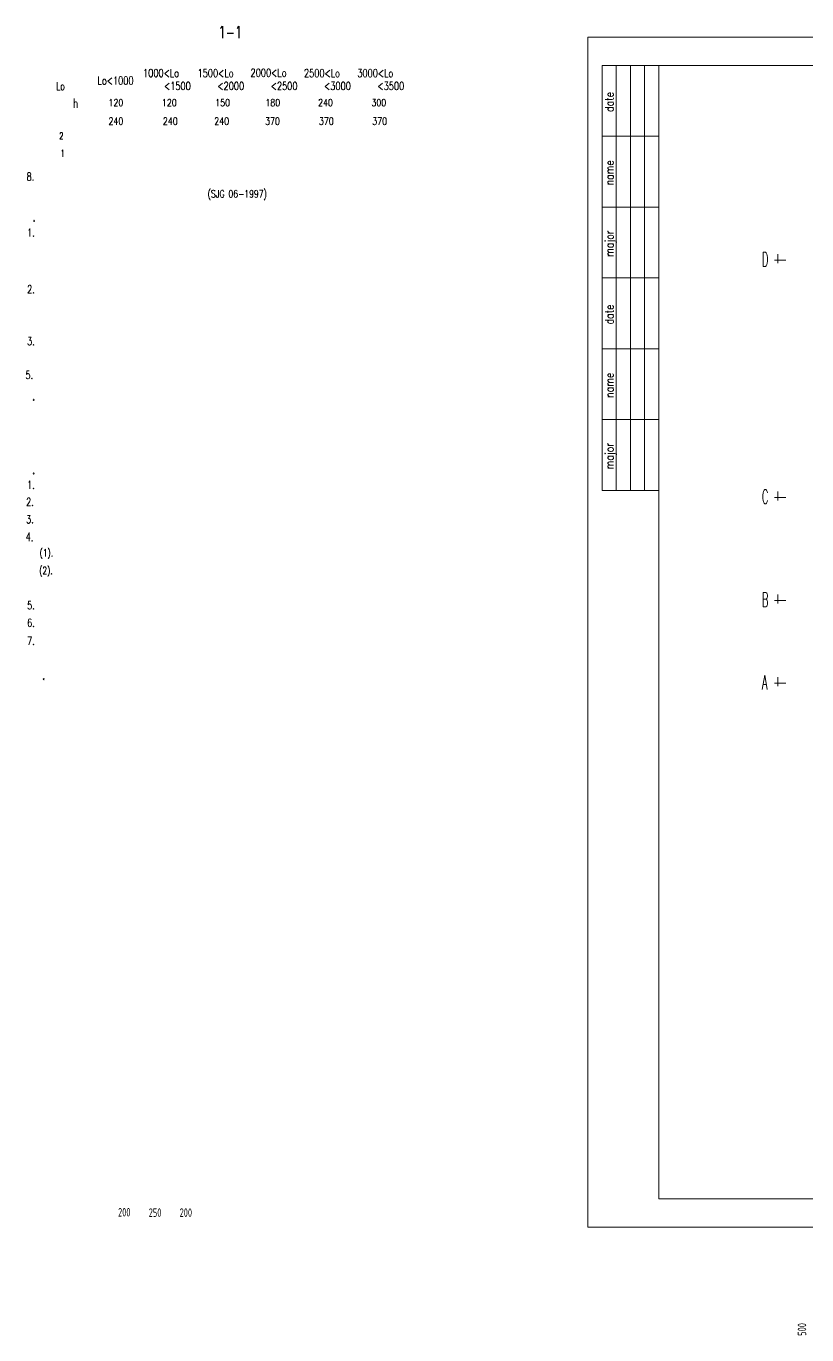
# Model space of a CAD drawing. Extents: x 838828 to 1489448, y 610351 to 848160.
# Drawn here: x 932183 to 959729, y 703373 to 749561 of the extents above; entities that cross this region are included whole.
import ezdxf
from ezdxf.enums import TextEntityAlignment as Align

# ---------------------------------------------------------------- set-up
doc = ezdxf.new("R2010")
doc.units = 0
doc.header["$LTSCALE"] = 1000
doc.header["$MEASUREMENT"] = 0
doc.layers.get('0').update_dxf_attribs({"linetype": 'CONTINUOUS', "lineweight": 13})
doc.layers.add('我的标注', color=8, linetype='CONTINUOUS')
doc.layers.add('标注', color=8, linetype='CONTINUOUS', lineweight=13)
doc.styles.add('H', font='simplex.shx', dxfattribs={"width": 0.8, "height": 400, "bigfont": 'hztxt.shx'})
doc.styles.add('HZ', font='romans.shx', dxfattribs={"width": 0.7, "bigfont": 'gbcbig.shx'})
doc.styles.add('HZC', font='COMPLEX', dxfattribs={"width": 0.75, "bigfont": 'HZTXT'})
doc.styles.add('HZS', font='SIMPLEX', dxfattribs={"width": 0.75, "bigfont": 'HZTXT'})
doc.styles.get("Standard").update_dxf_attribs({"font": 'ROMANS.SHX', "width": 1.2, "bigfont": 'gbcbig.shx'})
doc.styles.add('TSSD_DIMENSION', font='tssdeng.shx', dxfattribs={"width": 0.7, "bigfont": 'tssdchn.shx'})

msp = doc.modelspace()

# ---------------------------------------------------------------- linework, layer by layer
at = {"linetype": 'Continuous'}
for p, q in [((1011404, 749174), (952004, 749174)), ((952004, 749174), (952004, 707174)), ((952504, 748174), (952504, 733174)), ((954504, 748174), (952504, 748174)), ((953004, 748174), (953004, 733174)), ((953504, 748174), (953504, 733174)), ((954004, 748174), (954004, 733174)), ((1010404, 748174), (954504, 748174)), ((954504, 748174), (954504, 708174)), ((954504, 745674), (952504, 745674)), ((954504, 743174), (952504, 743174)), ((954504, 740674), (952504, 740674)), ((954504, 738174), (952504, 738174)), ((954504, 735674), (952504, 735674)), ((954504, 733174), (952504, 733174)), ((952004, 707174), (1011404, 707174))]:
    msp.add_line(p, q, dxfattribs=at)
msp.add_line((954504, 708174), (1010404, 708174))
at = {"layer": '标注'}
for p, q in [((958707, 741191), (958707, 741515)), ((958584, 741298), (958994, 741298)), ((958707, 732814), (958707, 733138)), ((958584, 732921), (958994, 732921)), ((958707, 729181), (958707, 729505)), ((958584, 729287), (958994, 729287)), ((958707, 726264), (958707, 726588)), ((958584, 726370), (958994, 726370))]:
    msp.add_line(p, q, dxfattribs=at)

# ---------------------------------------------------------------- texts
at = {"style": 'HZ', "width": 0.8}
for s, p in [('date', (952913, 746884)), ('name', (952913, 744384)), ('major', (952913, 741884)), ('date', (952913, 739384)), ('name', (952913, 736884)), ('major', (952913, 734384))]:
    msp.add_text(s, height=300, rotation=90, dxfattribs=at).set_placement(p, align=Align.CENTER)
at = {"linetype": 'ByBlock', "ltscale": 200, "width": 0.5}
for s, p in [('D', (958148, 741082)), ('C', (958148, 732704)), ('B', (958148, 729071)), ('A', (958148, 726154))]:
    msp.add_text(s, height=500, dxfattribs=at).set_placement(p)
at = {"layer": '我的标注'}
for s, height, style, width, p in [('1-1', 423.7, 'HZC', 0.7, (938966, 749137)), ('Lo<1000', 282.5, 'HZS', 0.75, (934701, 747498)), ('1000<Lo', 282.5, 'HZS', 0.75, (936308, 747766)), ('1500<Lo', 282.5, 'HZS', 0.75, (938230, 747761)), ('2000<Lo', 282.5, 'HZS', 0.75, (940100, 747776)), ('2500<Lo', 282.5, 'HZS', 0.75, (941985, 747761)), ('3000<Lo', 282.5, 'HZS', 0.75, (943868, 747761)), ('Lo', 282.5, 'HZS', 0.7, (933245, 747305)), ('<1500', 282.5, 'HZS', 0.75, (937047, 747308)), ('<2000', 282.5, 'HZS', 0.75, (938930, 747308)), ('<2500', 282.5, 'HZS', 0.75, (940813, 747308)), ('<3000', 282.5, 'HZS', 0.75, (942696, 747308)), ('<3500', 282.5, 'HZS', 0.75, (944579, 747308)), ('h', 330, 'HZS', 0.7, (933834, 746674)), ('120', 254.2, 'HZS', 0.8, (935088, 746736)), ('120', 254.2, 'HZS', 0.8, (936971, 746736)), ('150', 254.2, 'HZS', 0.8, (938854, 746736)), ('180', 254.2, 'HZS', 0.8, (940624, 746736)), ('240', 254.2, 'HZS', 0.8, (942483, 746736)), ('300', 254.2, 'HZS', 0.8, (944366, 746736)), ('240', 254.2, 'HZS', 0.8, (935088, 746083)), ('240', 254.2, 'HZS', 0.8, (937007, 746083)), ('240', 254.2, 'HZS', 0.8, (938821, 746083)), ('370', 254.2, 'HZS', 0.8, (940613, 746083)), ('370', 254.2, 'HZS', 0.8, (942511, 746083)), ('370', 254.2, 'HZS', 0.8, (944394, 746083)), ('2', 235, 'HZS', 0.7, (933350, 745570)), ('1', 254, 'HZS', 0.7, (933392, 744948)), ('8.', 282.5, 'HZS', 0.75, (932197, 744108)), ('(SJG 06-1997)', 263.63, 'HZS', 0.75, (938584, 743512)), ('.', 471, 'H', 0.8, (932385, 742666)), ('1.', 282.5, 'HZS', 0.75, (932214, 742134)), ('2.', 282.5, 'HZS', 0.75, (932214, 740137)), ('3.', 282.5, 'HZS', 0.75, (932214, 738302)), ('5.', 282.5, 'HZS', 0.75, (932156, 737109)), ('.', 471, 'H', 0.8, (932365, 736347)), ('1.', 282.5, 'HZS', 0.75, (932217, 733231)), ('.', 471, 'H', 0.8, (932365, 733746)), ('2.', 282.5, 'HZS', 0.75, (932179, 732634)), ('3.', 282.5, 'HZS', 0.75, (932179, 732013)), ('4.', 310.7, 'HZS', 0.7, (932162, 731384)), ('(1).', 254.2, 'HZS', 0.75, (932658, 730847)), ('(2).', 254.2, 'HZS', 0.75, (932642, 730222)), ('5.', 282.5, 'HZS', 0.75, (932217, 728979)), ('6.', 282.5, 'HZS', 0.75, (932217, 728363)), ('7.', 282.5, 'HZS', 0.75, (932217, 727720)), ('.', 471, 'H', 0.8, (932722, 726496))]:
    msp.add_text(s, height=height, dxfattribs=dict(at, style=style, width=width)).set_placement(p)
at = {"layer": '我的标注', "color": 7, "linetype": 'Continuous', "ltscale": 0.001, "char_height": 300, "attachment_point": 5, "style": 'TSSD_DIMENSION'}
for s, insert in [('\\A1;200', (935645, 707699)), ('\\A1;250', (936731, 707687)), ('\\A1;200', (937817, 707687))]:
    msp.add_mtext(s, dxfattribs=dict(at, insert=insert))
at = {"layer": '标注', "color": 7, "ltscale": 0.001, "insert": (959558, 703565), "char_height": 300, "attachment_point": 5, "rotation": 90, "style": 'TSSD_DIMENSION'}
msp.add_mtext('\\A1;500', dxfattribs=at)

doc.saveas('drawing.dxf')
